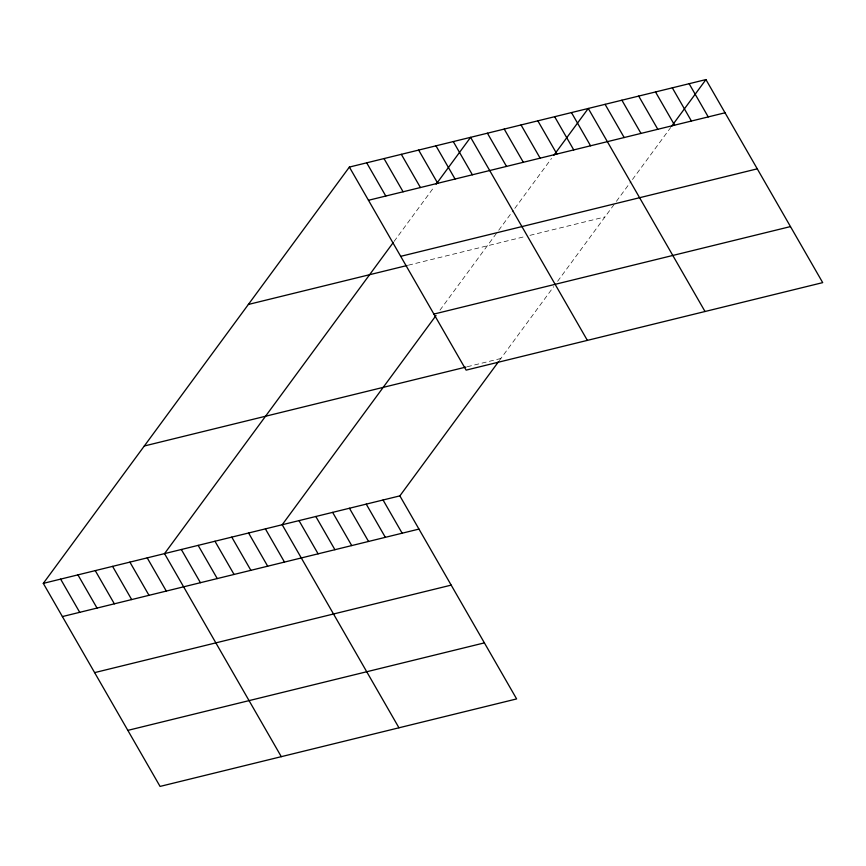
<?xml version="1.0" encoding="UTF-8"?>
<svg xmlns="http://www.w3.org/2000/svg" width="866" height="866" viewBox="0 0 866 866"><rect width="100%" height="100%" fill="white"/><g stroke="black" fill="none" stroke-linecap="round" stroke-linejoin="round"><path stroke-width="0.65" stroke-dasharray="4.33 3.25" d="M394.084 241.398L433.877 187.283M439.971 310.169L496.456 233.344M498.751 230.215L513.289 210.449M514.815 208.36L551.545 158.413M499.336 360.581L553.688 286.657M557.628 281.288L614.113 204.473M616.408 201.345L630.957 181.568M632.483 179.489L670.739 127.454M408.395 265.18L524.764 236.624M529.938 235.357L604.933 216.955M467.25 366.74L500.873 358.492"/><path stroke-width="1.3" d="M498.578 361.62L399.865 495.872L516.623 698.927L160.058 786.415L43.3 583.37L349.377 167.073L705.942 79.585L822.7 282.63L466.135 370.128L349.377 167.073M393.326 242.437L164.529 553.623L281.288 756.668M436.172 184.166L470.606 137.326L587.365 340.381M436.02 315.527L282.197 524.742L398.955 727.797M553.839 155.285L588.274 108.456L705.032 311.511M671.507 126.414L705.942 79.585M368.472 200.284L725.037 112.786M400.698 256.336L757.263 168.838M248.369 304.453L407.096 265.505M433.909 314.077L790.474 226.589M144.308 445.99L465.962 367.065M43.3 583.37L399.865 495.872M62.395 616.57L418.96 529.083M94.621 672.622L451.186 585.124M127.832 730.374L484.397 642.875M689.13 83.71L708.226 116.91M672.319 87.834L691.414 121.034M655.508 91.958L674.603 125.159M638.697 96.083L657.792 129.283M621.896 100.207L640.992 133.418M605.085 104.331L624.18 137.542M571.463 112.58L590.558 145.791M554.651 116.704L573.747 149.915M537.84 120.829L556.935 154.04M521.04 124.953L540.135 158.164M504.228 129.077L523.324 162.288M487.417 133.202L506.513 166.413M453.286 141.58L472.381 174.78M435.966 145.824L455.061 179.035M418.646 150.078L437.741 183.289M401.326 154.332L420.421 187.532M384.006 158.575L403.101 191.787M366.697 162.83L385.792 196.03M383.053 499.996L402.149 533.207M366.242 504.12L385.338 537.331M349.442 508.245L368.537 541.456M332.631 512.369L351.726 545.58M315.819 516.493L334.915 549.704M299.008 520.618L318.103 553.829M265.386 528.866L284.481 562.077M248.585 532.991L267.681 566.202M231.774 537.115L250.869 570.326M214.963 541.239L234.058 574.45M198.152 545.364L217.247 578.575M181.34 549.499L200.436 582.699M147.209 557.866L166.304 591.077M129.9 562.121L148.995 595.321M112.58 566.364L131.675 599.575M95.26 570.618L114.355 603.829M77.94 574.872L97.035 608.073M60.62 579.116L79.715 612.327"/></g></svg>
